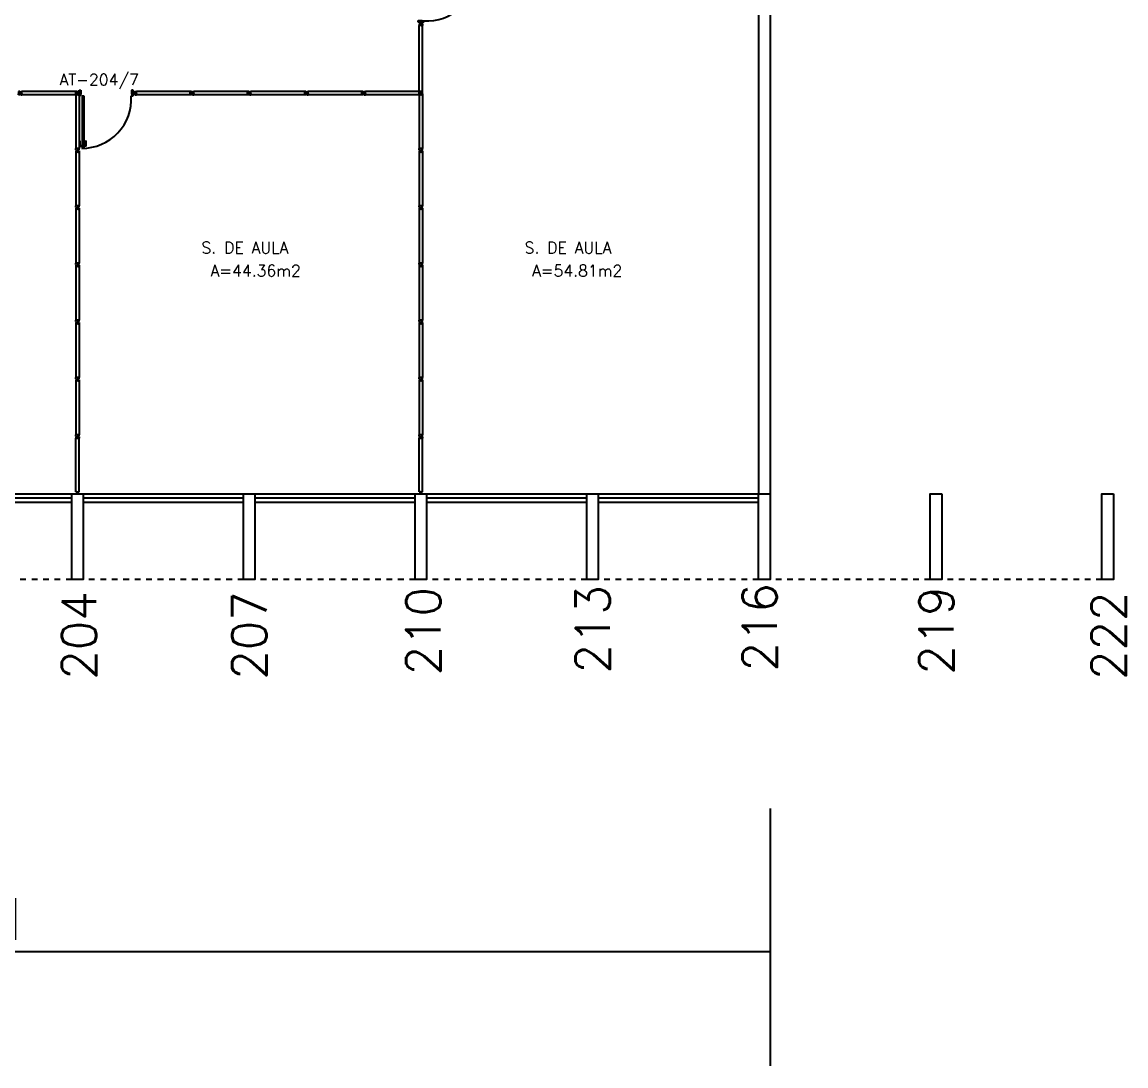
# Model space of a CAD drawing. Extents: x -250 to -5, y 354 to 449.
# Drawn here: x -33.56 to -14.28, y 356.9 to 375.14 of the extents above; entities that cross this region are included whole.
import ezdxf
from ezdxf.enums import TextEntityAlignment as Align

# ---------------------------------------------------------------- set-up
doc = ezdxf.new("R2010")
doc.units = 0
doc.header["$LTSCALE"] = 0.02
doc.header["$MEASUREMENT"] = 0
doc.header["$PDMODE"] = 98
doc.linetypes.add('HIDDEN2', pattern=[0.1875, 0.125, -0.0625])
doc.layers.get('0').update_dxf_attribs({"linetype": 'CONTINUOUS'})
doc.layers.get('DEFPOINTS').update_dxf_attribs({"linetype": 'CONTINUOUS'})
for name, color, linetype in [('ALV', 2, 'CONTINUOUS'), ('DIV', 2, 'CONTINUOUS'), ('ESQ', 2, 'CONTINUOUS'), ('ESTR', 3, 'CONTINUOUS'), ('NOPILAR1', 2, 'CONTINUOUS'), ('PROJ', 1, 'HIDDEN2'), ('TEXTO', 2, 'CONTINUOUS'), ('TEXTO-CENTRO-CUSTO', 2, 'CONTINUOUS'), ('TEXTO-ENDEREÇO', 2, 'CONTINUOUS'), ('ÁREA', 2, 'CONTINUOUS')]:
    doc.layers.add(name, color=color, linetype=linetype)
doc.styles.add('1', font='romans.shx')
doc.styles.add('NOPILAR', font='simplex.shx', dxfattribs={"height": 0.6})
doc.styles.add('UNB-100', font='simplex.shx', dxfattribs={"height": 0.2})
doc.styles.add('UNB-100-1', font='simplex.shx', dxfattribs={"height": 0.2})
doc.dimstyles.new('1-600', dxfattribs={"dimtxt": 1.1, "dimasz": 2.5, "dimexe": 2, "dimexo": 4, "dimgap": 0.2, "dimtad": 1, "dimdec": 0, "dimzin": 4, "dimdsep": 46, "dimlunit": 6, "dimtxsty": '1', "dimblk1": 'NONE', "dimblk2": 'NONE', "dimsah": 1, "dimcen": 0, "dimclrd": 2, "dimclre": 2, "dimclrt": 2, "dimadec": 0, "dimazin": 0, "dimtfac": 1, "dimtdec": 0, "dimtmove": 2, "dimatfit": 3, "dimldrblk": 'NONE', "dimfxl": 0, "dimtolj": 1, "dimtzin": 0, "dimarcsym": 0})

# ---------------------------------------------------------------- blocks, each defined once
blk = doc.blocks.new('DIV-TTS')
for p, q in [((-0.0051, 0), (0.0051, 0)), ((0, -0.0051), (0, 0.0051)), ((0.0205, 0.006), (0.03, 0.006)), ((0.0205, -0.006), (0.0205, 0.006)), ((0.03, 0.03), (0.97, 0.03)), ((0.03, 0.03), (0.03, -0.03)), ((0.03, 0.009), (0.03, 0.027)), ((0.03, 0.005), (0.03, -0.005)), ((0.97, 0.03), (0.97, -0.03)), ((0.9795, 0.006), (0.97, 0.006)), ((0.97, 0.005), (0.97, -0.005)), ((0.9795, -0.006), (0.9795, 0.006)), ((1.0051, 0), (0.9949, 0)), ((0.9949, 0), (1.0051, 0)), ((1, -0.0051), (1, 0.0051)), ((0.0205, -0.006), (0.03, -0.006)), ((0.03, -0.03), (0.03, -0.009)), ((0.03, -0.009), (0.03, -0.027)), ((0.03, -0.03), (0.97, -0.03)), ((0.9795, -0.006), (0.97, -0.006))]:
    blk.add_line(p, q)
blk = doc.blocks.new('DIVMT-TTS')
for p, q in [((-0.03, 0.03), (-0.03, 0.006)), ((-0.008, 0.03), (-0.03, 0.03)), ((-0.0185, 0.006), (-0.03, 0.006)), ((-0.0185, -0.006), (-0.0185, 0.006)), ((-0.008, 0.03), (-0.008, 0.02)), ((-0.008, 0.02), (0.008, 0.02)), ((-0.0051, 0), (0.0051, 0)), ((0.0051, 0), (-0.0051, 0)), ((-0.0051, 0), (0.0051, 0)), ((0, -0.0051), (0, 0.0051)), ((0, 0.0051), (0, -0.0051)), ((0.008, 0.03), (0.008, 0.02)), ((0.008, 0.03), (0.03, 0.03)), ((0.0205, 0.006), (0.03, 0.006)), ((0.0205, -0.006), (0.0205, 0.006)), ((0.0205, 0.006), (0.0205, -0.006)), ((0.0205, 0.006), (0.03, 0.006)), ((0.97, 0.03), (0.03, 0.03)), ((0.03, 0.006), (0.03, 0.03)), ((0.03, -0.03), (0.03, 0.03)), ((0.03, -0.005), (0.03, 0.005)), ((0.97, -0.03), (0.97, 0.03)), ((0.97, 0.03), (0.97, 0.009)), ((0.97, 0.009), (0.97, 0.027)), ((0.9795, 0.006), (0.97, 0.006)), ((0.97, -0.005), (0.97, 0.005)), ((0.9795, 0.006), (0.9795, -0.006)), ((1.0051, 0), (0.9949, 0)), ((1, 0.0051), (1, -0.0051)), ((-0.0185, -0.006), (-0.03, -0.006)), ((-0.03, -0.03), (-0.03, -0.006)), ((-0.008, -0.03), (-0.03, -0.03)), ((-0.008, -0.03), (-0.008, -0.02)), ((-0.008, -0.02), (0.008, -0.02)), ((0.008, -0.03), (0.008, -0.02)), ((0.008, -0.03), (0.03, -0.03)), ((0.0205, -0.006), (0.03, -0.006)), ((0.0205, -0.006), (0.03, -0.006)), ((0.03, -0.006), (0.03, -0.03)), ((0.97, -0.03), (0.03, -0.03)), ((0.9795, -0.006), (0.97, -0.006)), ((0.97, -0.009), (0.97, -0.027))]:
    blk.add_line(p, q)
blk = doc.blocks.new('MTT-TTS')
for p, q in [((-0.008, 0.03), (-0.03, 0.03)), ((-0.03, 0.03), (-0.03, 0.006)), ((-0.0185, 0.006), (-0.03, 0.006)), ((-0.0185, -0.006), (-0.0185, 0.006)), ((-0.008, 0.03), (-0.008, 0.02)), ((-0.008, 0.02), (0.008, 0.02)), ((-0.0051, 0), (0.0051, 0)), ((0, -0.0051), (0, 0.0051)), ((0.008, 0.03), (0.03, 0.03)), ((0.008, 0.03), (0.008, 0.02)), ((0.0205, -0.006), (0.0205, 0.006)), ((0.0205, 0.006), (0.03, 0.006)), ((0.03, 0.006), (0.03, 0.03)), ((-0.03, -0.03), (-0.03, -0.006)), ((-0.0185, -0.006), (-0.03, -0.006)), ((-0.008, -0.03), (-0.03, -0.03)), ((-0.008, -0.02), (0.008, -0.02)), ((-0.008, -0.03), (-0.008, -0.02)), ((0.008, -0.03), (0.008, -0.02)), ((0.008, -0.03), (0.03, -0.03)), ((0.0205, -0.006), (0.03, -0.006)), ((0.03, -0.006), (0.03, -0.03))]:
    blk.add_line(p, q)
blk = doc.blocks.new('PDV2D-TTS')
at = {"layer": 'DIV'}
for p, q in [((0.03, 0.05), (0.06, 0.05)), ((0.03, 0.035), (0.03, 0.05)), ((0.03, -0.035), (0.03, 0.035)), ((0.06, 0.05), (0.06, -0.02)), ((0.941, 0.05), (0.941, -0.02)), ((0.971, 0.05), (0.941, 0.05)), ((0.971, 0.035), (0.971, 0.05)), ((0.971, -0.035), (0.971, 0.035)), ((0.03, -0.05), (0.03, -0.035)), ((0.05, -0.05), (0.03, -0.05)), ((0.05, -0.02), (0.06, -0.02)), ((0.05, -0.02), (0.05, -0.05)), ((0.079, -0.05), (0.109, -0.05)), ((0.079, -0.05), (0.079, -0.965)), ((0.109, -0.05), (0.109, -0.965)), ((0.951, -0.02), (0.941, -0.02)), ((0.951, -0.02), (0.951, -0.05)), ((0.951, -0.05), (0.971, -0.05)), ((0.971, -0.05), (0.971, -0.035)), ((0.109, -0.965), (0.079, -0.965))]:
    blk.add_line(p, q, dxfattribs=at)
at = {"layer": 'DIV', "color": 1}
for p, q in [((0.036, -0.925), (0.036, -0.835)), ((0.046, -0.835), (0.036, -0.835)), ((0.036, -0.925), (0.076, -0.925)), ((0.046, -0.915), (0.046, -0.835)), ((0.046, -0.915), (0.076, -0.915)), ((0.141, -0.915), (0.111, -0.915)), ((0.151, -0.925), (0.111, -0.925)), ((0.141, -0.915), (0.141, -0.835)), ((0.141, -0.835), (0.151, -0.835)), ((0.151, -0.925), (0.151, -0.835))]:
    blk.add_line(p, q, dxfattribs=at)
blk.add_arc((0.076, -0.1), 0.865, 270, 3.3214, dxfattribs=at)
blk = doc.blocks.new('PDV2E-TTS')
at = {"layer": 'DIV'}
for p, q in [((-0.967, 0.035), (-0.967, 0.05)), ((-0.967, 0.05), (-0.937, 0.05)), ((-0.967, -0.035), (-0.967, 0.035)), ((-0.937, 0.05), (-0.937, -0.02)), ((-0.068, 0.05), (-0.068, -0.02)), ((-0.038, 0.05), (-0.068, 0.05)), ((-0.038, 0.035), (-0.038, 0.05)), ((-0.038, -0.035), (-0.038, 0.035)), ((-0.967, -0.05), (-0.967, -0.035)), ((-0.947, -0.05), (-0.967, -0.05)), ((-0.947, -0.02), (-0.947, -0.05)), ((-0.947, -0.02), (-0.937, -0.02)), ((-0.083, -0.054), (-0.113, -0.054)), ((-0.113, -0.054), (-0.113, -0.969)), ((-0.083, -0.054), (-0.083, -0.969)), ((-0.059, -0.02), (-0.068, -0.02)), ((-0.059, -0.02), (-0.059, -0.05)), ((-0.059, -0.05), (-0.037, -0.05)), ((-0.038, -0.05), (-0.038, -0.035)), ((-0.113, -0.969), (-0.083, -0.969))]:
    blk.add_line(p, q, dxfattribs=at)
at = {"layer": 'DIV', "color": 1}
for p, q in [((-0.145, -0.839), (-0.155, -0.839)), ((-0.155, -0.929), (-0.155, -0.839)), ((-0.155, -0.929), (-0.115, -0.929)), ((-0.145, -0.919), (-0.145, -0.839)), ((-0.145, -0.919), (-0.115, -0.919)), ((-0.05, -0.919), (-0.08, -0.919)), ((-0.04, -0.929), (-0.08, -0.929)), ((-0.05, -0.839), (-0.04, -0.839)), ((-0.05, -0.919), (-0.05, -0.839)), ((-0.04, -0.929), (-0.04, -0.839))]:
    blk.add_line(p, q, dxfattribs=at)
blk.add_arc((-0.081, -0.101), 0.867, 176.6046, 269.9049, dxfattribs=at)
blk = doc.blocks.new('*D54')
at = {"color": 2, "linetype": 'ByBlock', "transparency": 16777216}
for p, q in [((-46.088, 351.649), (-46.088, 347.149)), ((-9.888, 351.649), (-9.888, 347.149)), ((-46.088, 349.149), (-9.888, 349.149))]:
    blk.add_line(p, q, dxfattribs=at)
at = {"layer": 'DEFPOINTS', "color": 0, "linetype": 'ByBlock', "transparency": 16777216}
for p in [(-46.088, 355.649), (-9.888, 355.649), (-9.888, 349.149)]:
    blk.add_point(p, dxfattribs=at)
at = {"color": 2, "linetype": 'ByBlock', "transparency": 16777216, "insert": (-27.988, 349.899), "char_height": 1.1, "attachment_point": 5, "style": '1'}
blk.add_mtext('\\A1;Salas de Aula', dxfattribs=at)
blk = doc.blocks.new('_NONE')
at = {"color": 0, "linetype": 'ByBlock'}
blk.add_circle((0, 0), 0.25, dxfattribs=at)

msp = doc.modelspace()

# ---------------------------------------------------------------- linework, layer by layer
at = {"layer": 'ALV'}
for p, q in [((-20.696, 384.887), (-20.696, 366.897)), ((-20.496, 384.887), (-20.496, 366.897))]:
    msp.add_line(p, q, dxfattribs=at)
at = {"layer": 'DIV'}
for p, q in [((-26.626, 375.139), (-26.602, 375.139)), ((-26.626, 375.117), (-26.626, 375.139)), ((-26.602, 375.127), (-26.602, 375.139)), ((-26.59, 375.127), (-26.59, 375.139)), ((-26.566, 375.139), (-26.59, 375.139)), ((-26.566, 375.117), (-26.566, 375.139)), ((-26.626, 375.117), (-26.616, 375.117)), ((-26.626, 375.101), (-26.616, 375.101)), ((-26.626, 375.101), (-26.626, 375.079)), ((-26.626, 373.927), (-26.626, 375.079)), ((-26.602, 375.079), (-26.626, 375.079)), ((-26.566, 375.079), (-26.626, 375.079)), ((-26.616, 375.117), (-26.616, 375.101)), ((-26.59, 375.127), (-26.602, 375.127)), ((-26.602, 375.088), (-26.602, 375.079)), ((-26.59, 375.088), (-26.602, 375.088)), ((-26.602, 375.088), (-26.59, 375.088)), ((-26.602, 375.088), (-26.602, 375.079)), ((-26.591, 375.109), (-26.601, 375.109)), ((-26.601, 375.109), (-26.591, 375.109)), ((-26.591, 375.079), (-26.601, 375.079)), ((-26.596, 375.114), (-26.596, 375.104)), ((-26.596, 375.104), (-26.596, 375.114)), ((-26.596, 375.114), (-26.596, 375.104)), ((-26.59, 375.088), (-26.59, 375.079)), ((-26.59, 375.088), (-26.59, 375.079)), ((-26.59, 375.079), (-26.566, 375.079)), ((-26.576, 375.117), (-26.576, 375.101)), ((-26.566, 375.117), (-26.576, 375.117)), ((-26.566, 375.101), (-26.576, 375.101)), ((-26.566, 375.101), (-26.566, 375.079)), ((-26.566, 373.927), (-26.566, 375.079)), ((-26.566, 373.927), (-26.626, 373.927)), ((-26.626, 373.905), (-26.626, 373.927)), ((-26.602, 373.927), (-26.626, 373.927)), ((-26.566, 373.927), (-26.626, 373.927)), ((-26.626, 373.927), (-26.605, 373.927)), ((-26.626, 373.905), (-26.616, 373.905)), ((-26.626, 373.889), (-26.626, 373.867)), ((-26.626, 373.889), (-26.616, 373.889)), ((-26.626, 373.867), (-26.602, 373.867)), ((-26.605, 373.927), (-26.623, 373.927)), ((-26.616, 373.889), (-26.616, 373.905)), ((-26.602, 373.918), (-26.602, 373.927)), ((-26.602, 373.918), (-26.602, 373.927)), ((-26.602, 373.918), (-26.602, 373.927)), ((-26.602, 373.918), (-26.59, 373.918)), ((-26.59, 373.918), (-26.602, 373.918)), ((-26.602, 373.918), (-26.59, 373.918)), ((-26.59, 373.879), (-26.602, 373.879)), ((-26.602, 373.879), (-26.602, 373.867)), ((-26.591, 373.927), (-26.601, 373.927)), ((-26.591, 373.927), (-26.601, 373.927)), ((-26.601, 373.897), (-26.591, 373.897)), ((-26.591, 373.897), (-26.601, 373.897)), ((-26.601, 373.897), (-26.591, 373.897)), ((-26.596, 373.892), (-26.596, 373.902)), ((-26.596, 373.902), (-26.596, 373.892)), ((-26.596, 373.892), (-26.596, 373.902)), ((-26.596, 373.892), (-26.596, 373.902)), ((-26.59, 373.918), (-26.59, 373.927)), ((-26.59, 373.918), (-26.59, 373.927)), ((-26.59, 373.927), (-26.566, 373.927)), ((-26.59, 373.918), (-26.59, 373.927)), ((-26.59, 373.879), (-26.59, 373.867)), ((-26.566, 373.867), (-26.59, 373.867)), ((-26.587, 373.927), (-26.569, 373.927)), ((-26.576, 373.889), (-26.576, 373.905)), ((-26.566, 373.905), (-26.576, 373.905)), ((-26.566, 373.889), (-26.576, 373.889)), ((-26.566, 373.905), (-26.566, 373.927)), ((-26.566, 373.889), (-26.566, 373.867))]:
    msp.add_line(p, q, dxfattribs=at)
at = {"layer": 'ESQ', "color": 1}
for p, q in [((-35.496, 366.897), (-32.696, 366.897)), ((-32.496, 366.897), (-29.696, 366.897)), ((-29.496, 366.897), (-26.696, 366.897)), ((-26.496, 366.897), (-23.696, 366.897)), ((-23.496, 366.897), (-20.696, 366.897)), ((-35.496, 366.822), (-32.696, 366.822)), ((-35.496, 366.747), (-32.696, 366.747)), ((-32.496, 366.822), (-29.696, 366.822)), ((-32.496, 366.747), (-29.696, 366.747)), ((-29.496, 366.822), (-26.696, 366.822)), ((-29.496, 366.747), (-26.696, 366.747)), ((-26.496, 366.822), (-23.696, 366.822)), ((-26.496, 366.747), (-23.696, 366.747)), ((-23.496, 366.822), (-20.696, 366.822)), ((-23.496, 366.747), (-20.696, 366.747))]:
    msp.add_line(p, q, dxfattribs=at)
at = {"layer": 'ESTR'}
for points in [[(-32.496, 366.897), (-32.496, 365.397), (-32.696, 365.397), (-32.696, 366.897)], [(-29.496, 366.897), (-29.496, 365.397), (-29.696, 365.397), (-29.696, 366.897)], [(-26.496, 366.897), (-26.496, 365.397), (-26.696, 365.397), (-26.696, 366.897)], [(-23.496, 366.897), (-23.496, 365.397), (-23.696, 365.397), (-23.696, 366.897)], [(-20.496, 366.897), (-20.496, 365.397), (-20.696, 365.397), (-20.696, 366.897)], [(-17.496, 366.897), (-17.496, 365.397), (-17.696, 365.397), (-17.696, 366.897)], [(-14.496, 366.897), (-14.496, 365.397), (-14.696, 365.397), (-14.696, 366.897)]]:
    msp.add_lwpolyline(points, close=True, dxfattribs=at)
at = {"layer": 'PROJ'}
for p, q in [((-32.696, 365.397), (-35.496, 365.397)), ((-29.696, 365.397), (-32.496, 365.397)), ((-26.696, 365.397), (-29.496, 365.397)), ((-23.696, 365.397), (-26.496, 365.397)), ((-20.696, 365.397), (-23.496, 365.397)), ((-17.696, 365.397), (-20.496, 365.397)), ((-14.696, 365.397), (-17.496, 365.397))]:
    msp.add_line(p, q, dxfattribs=at)

# ---------------------------------------------------------------- block references
at = {"layer": 'DIV', "rotation": 90.00000000000001}
for name, p in [('PDV2E-TTS', (-26.596, 376.106)), ('DIVMT-TTS', (-32.596, 372.897)), ('DIVMT-TTS', (-26.596, 372.897)), ('DIVMT-TTS', (-32.596, 371.897)), ('DIVMT-TTS', (-26.596, 371.897)), ('DIVMT-TTS', (-32.596, 370.897)), ('DIVMT-TTS', (-26.596, 370.897)), ('DIVMT-TTS', (-32.596, 369.897)), ('DIVMT-TTS', (-26.596, 369.897)), ('DIVMT-TTS', (-32.596, 368.897)), ('DIVMT-TTS', (-26.596, 368.897)), ('DIVMT-TTS', (-32.596, 367.897)), ('DIVMT-TTS', (-26.596, 367.897)), ('DIV-TTS', (-32.596, 366.897)), ('DIV-TTS', (-26.596, 366.897))]:
    msp.add_blockref(name, p, dxfattribs=at)
at = {"layer": 'DIV'}
for name, p in [('DIVMT-TTS', (-33.596, 373.897)), ('MTT-TTS', (-32.596, 373.897)), ('PDV2D-TTS', (-32.596, 373.897)), ('DIVMT-TTS', (-31.596, 373.897)), ('DIVMT-TTS', (-30.596, 373.897)), ('DIVMT-TTS', (-29.596, 373.897)), ('DIVMT-TTS', (-28.596, 373.897)), ('DIVMT-TTS', (-27.596, 373.897))]:
    msp.add_blockref(name, p, dxfattribs=at)

# ---------------------------------------------------------------- texts
at = {"layer": 'NOPILAR1', "style": 'NOPILAR'}
for s, p in [('204', (-32.267, 363.648)), ('204', (-32.267, 363.648)), ('207', (-29.296, 363.648)), ('207', (-29.296, 363.648)), ('210', (-26.254, 363.723)), ('210', (-26.254, 363.723)), ('213', (-23.294, 363.755)), ('213', (-23.294, 363.755)), ('216', (-20.375, 363.791)), ('216', (-20.375, 363.791)), ('219', (-17.289, 363.735)), ('219', (-17.289, 363.735)), ('222', (-14.277, 363.643)), ('222', (-14.277, 363.643))]:
    msp.add_text(s, height=0.6, rotation=90, dxfattribs=at).set_placement(p)
at = {"layer": 'TEXTO', "style": 'UNB-100'}
for p in [(-30.429, 371.097), (-24.784, 371.097)]:
    msp.add_text('S. DE AULA', height=0.2, dxfattribs=at).set_placement(p)
at = {"layer": 'TEXTO-ENDEREÇO', "style": 'UNB-100-1'}
msp.add_text('AT-204/7', height=0.2, dxfattribs=at).set_placement((-32.91, 374.034))
at = {"layer": 'ÁREA', "style": 'UNB-100'}
for s, p in [('A=44.36m2', (-29.483, 370.694)), ('A=54.81m2', (-23.866, 370.694))]:
    msp.add_text(s, height=0.2, dxfattribs=at).set_placement(p, align=Align.CENTER)

# ---------------------------------------------------------------- dimensions: what is measured, and where the dimension line sits
at = {"layer": 'TEXTO-CENTRO-CUSTO'}
dim = msp.add_linear_dim(base=(-20.496, 358.897), p1=(-56.696, 365.397), p2=(-20.496, 365.397), angle=0, text='Salas de Aula', dimstyle='1-600', dxfattribs=at)
dim.commit()
dim.dimension.update_dxf_attribs({"geometry": '*D54', "text_midpoint": (-38.596, 359.647), "insert": (-10.608, 9.749)})

doc.saveas('drawing.dxf')
